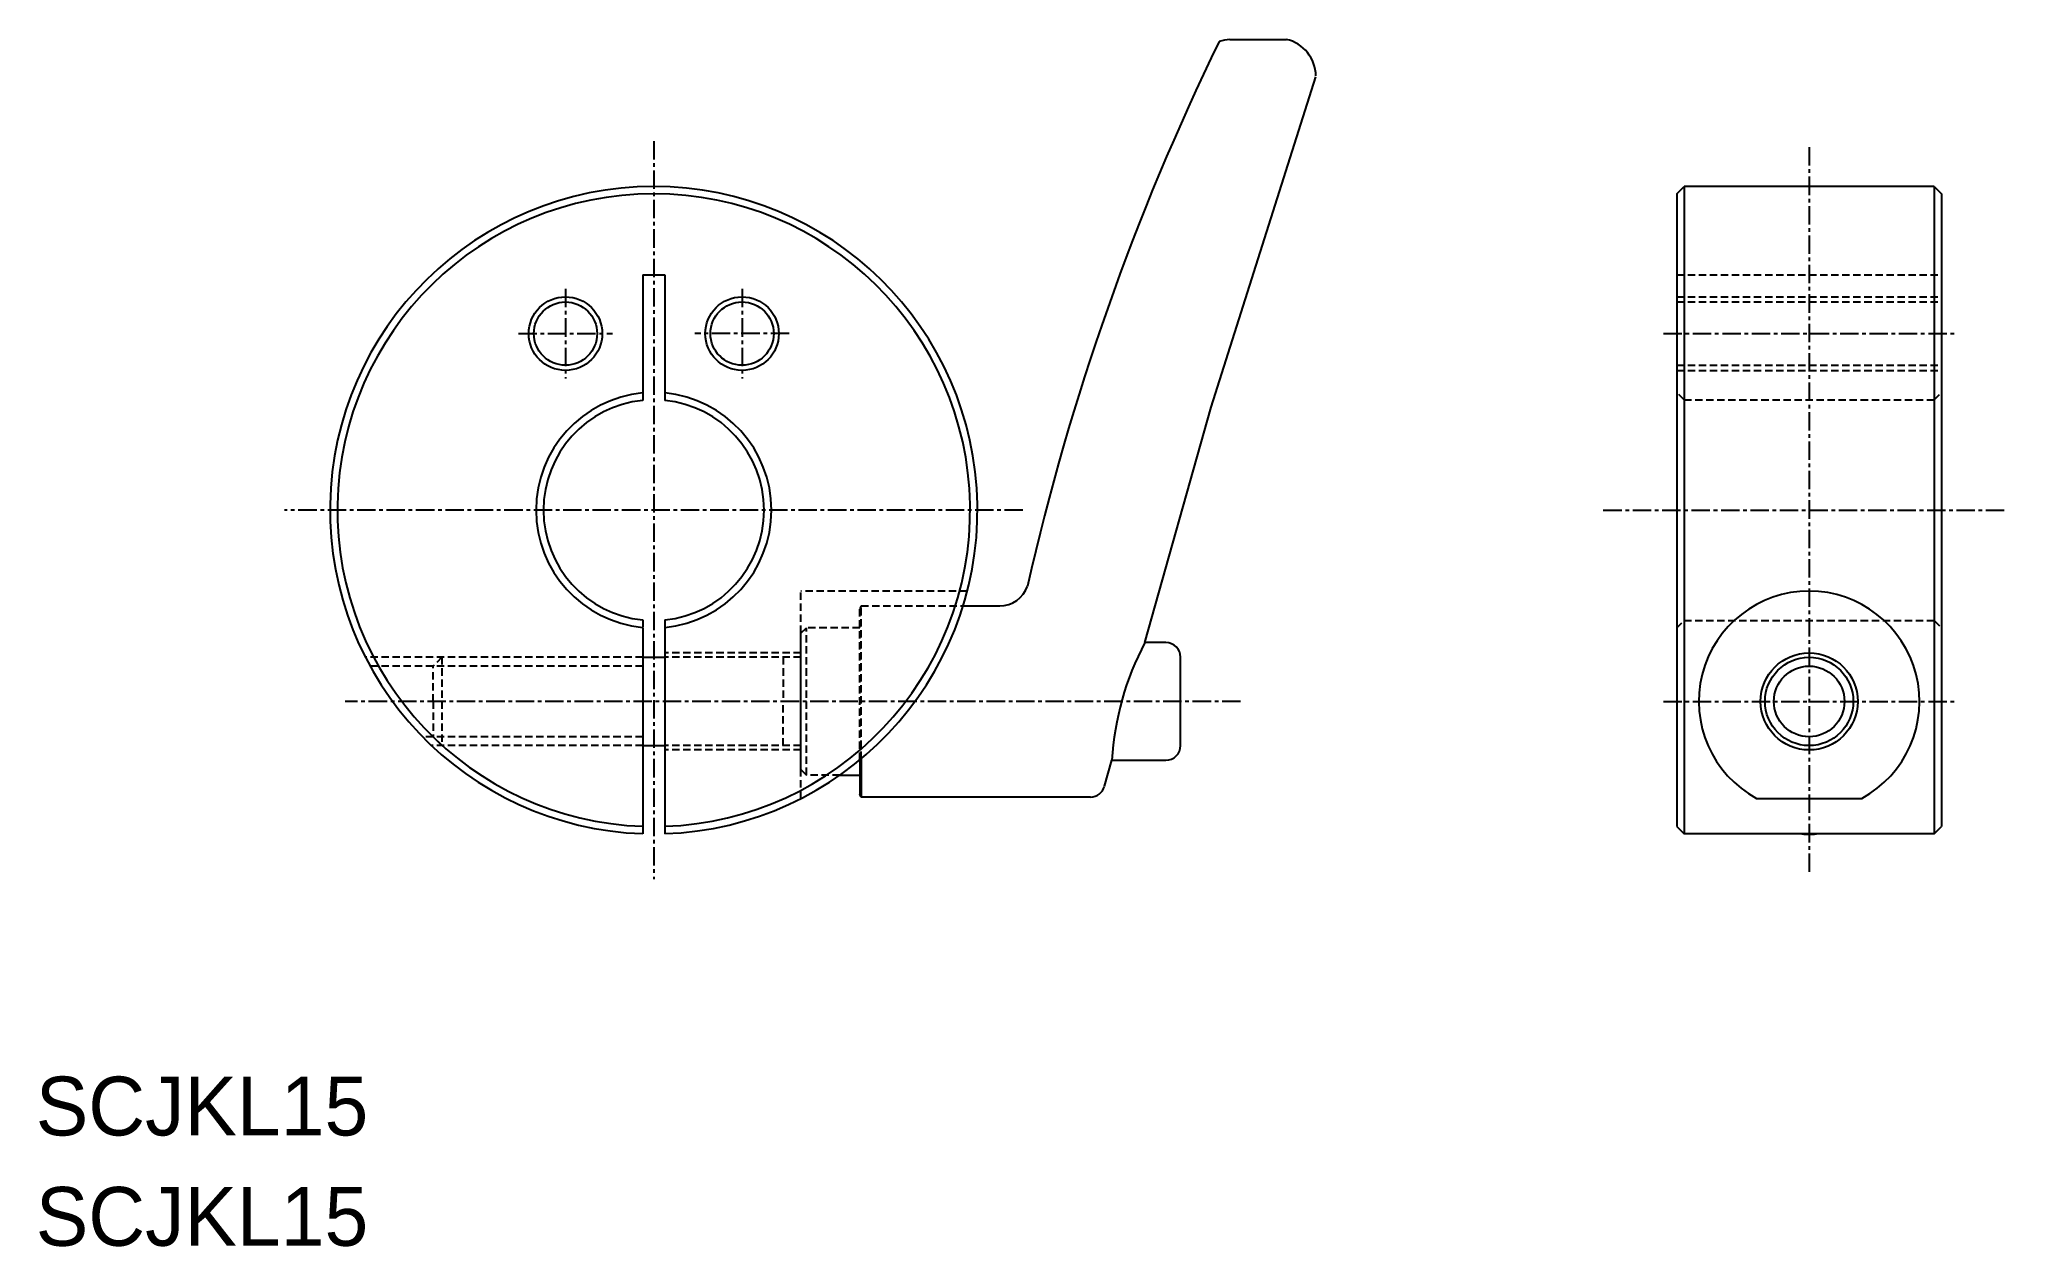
# Model space of a CAD drawing. Extents: x 10 to 144, y 10 to 92.
import ezdxf

# ---------------------------------------------------------------- set-up
doc = ezdxf.new("R2010")
doc.units = 0
doc.linetypes.add('CENTER', pattern=[2, 1.25, -0.25, 0.25, -0.25])
doc.linetypes.add('DASHED', pattern=[0.75, 0.5, -0.25])
doc.layers.get('0').update_dxf_attribs({"linetype": 'CONTINUOUS'})
doc.layers.add('CENTER', color=1, linetype='CENTER')

msp = doc.modelspace()

# ---------------------------------------------------------------- linework, layer by layer
at = {"color": 7, "linetype": 'CONTINUOUS'}
for p, q in [((91.14, 92), (94.99, 92)), ((89.89, 67), (97, 89.46)), ((121.52, 81.5), (122.02, 82)), ((122.02, 82), (122.02, 38)), ((139.02, 82), (122.02, 82)), ((139.02, 82), (139.02, 38)), ((139.02, 82), (139.52, 81.5)), ((121.52, 81.5), (121.52, 38.5)), ((139.52, 81.5), (139.52, 38.5)), ((51.25, 76), (51.25, 67.46)), ((51.25, 76), (52.75, 76)), ((52.75, 76), (52.75, 67.46)), ((85.38, 51), (89.89, 67)), ((73.02, 53.5), (75.51, 53.5)), ((51.25, 52.54), (51.25, 52.04)), ((52.75, 52.54), (52.75, 38.01)), ((51.25, 52), (51.25, 38.01)), ((86.8, 51), (85.38, 51)), ((51.25, 50), (52.75, 50)), ((87.8, 44), (87.8, 50)), ((51.25, 44), (52.75, 44)), ((66, 43.03), (66, 40.7)), ((66.09, 43.1), (66.09, 40.5)), ((82.63, 41.23), (83.13, 43)), ((83.13, 43), (86.8, 43)), ((64.65, 42), (66, 42)), ((66.09, 40.5), (66, 40.7)), ((81.67, 40.5), (66.09, 40.5)), ((126.95, 40.4), (134.09, 40.4)), ((121.52, 38.5), (122.02, 38)), ((139.02, 38), (122.02, 38)), ((139.02, 38), (139.52, 38.5))]:
    msp.add_line(p, q, dxfattribs=at)
at = {"color": 3, "linetype": 'DASHED'}
for p, q in [((121.52, 76), (139.52, 76)), ((121.52, 74.5), (139.52, 74.5)), ((121.52, 74.15), (139.52, 74.15)), ((121.52, 69.85), (139.52, 69.85)), ((121.52, 69.5), (139.52, 69.5)), ((122.02, 67.5), (121.52, 68)), ((122.02, 67.5), (139.02, 67.5)), ((139.02, 67.5), (139.52, 68)), ((62, 40.4), (62, 54.5)), ((73.3, 54.5), (62, 54.5)), ((66.09, 53.5), (66, 53.3)), ((66.09, 43.1), (66.09, 53.5)), ((66.09, 53.5), (73.02, 53.5)), ((66, 43.03), (66, 53.3)), ((121.52, 52), (122.02, 52.5)), ((122.02, 52.5), (139.02, 52.5)), ((139.02, 52.5), (139.52, 52)), ((62, 51.63), (62.37, 52)), ((62, 42.37), (62, 51.63)), ((62.37, 42), (62.37, 52)), ((66, 52), (62.37, 52)), ((51.25, 50), (32.4, 50)), ((37.6, 50), (37, 49.4)), ((37.12, 50), (37.12, 50)), ((37.6, 50), (37.6, 44)), ((51.25, 50), (37.6, 50)), ((62, 50.3), (52.75, 50.3)), ((62, 50), (52.75, 50)), ((60.8, 50), (60.8, 47)), ((51.25, 49.4), (32.72, 49.4)), ((37, 47), (37, 49.4)), ((37, 47), (37, 44.6)), ((60.8, 44), (60.8, 47)), ((51.25, 44.6), (36.29, 44.6)), ((37.6, 44), (37, 44.6)), ((51.25, 44), (36.9, 44)), ((51.25, 44), (37.6, 44)), ((62, 44), (52.75, 44)), ((62, 43.7), (52.75, 43.7)), ((62, 42.37), (62.37, 42)), ((64.65, 42), (62.37, 42))]:
    msp.add_line(p, q, dxfattribs=at)
at = {"color": 3, "linetype": 'CONTINUOUS'}
for centre, radius in [((46, 72), 2.5), ((58, 72), 2.5), ((130.52, 47), 3)]:
    msp.add_circle(centre, radius, dxfattribs=at)
at = {"color": 7, "linetype": 'CONTINUOUS'}
for centre, radius in [((46, 72), 2.15), ((58, 72), 2.15), ((130.52, 47), 3.3), ((130.52, 47), 2.4)]:
    msp.add_circle(centre, radius, dxfattribs=at)
for centre, radius, start, end in [((244.43, 16.85), 171.3, 154.0311, 167.1877), ((91.95, 86.05), 6, 97.7241, 104.6825), ((94.42, 89.48), 2.58, 0.7205, 77.3683), ((52, 60), 22, 271.9536, 268.0464), ((52, 60), 21.5, 271.9991, 268.0009), ((52, 60), 8, 95.3794, 264.6206), ((52, 60), 7.5, 95.7392, 264.2608), ((52, 60), 8, 275.3794, 84.6206), ((52, 60), 7.5, 275.7392, 84.2608), ((75.51, 55.5), 2, 270, 340.621), ((130.52, 47), 7.5, 298.4232, 241.5768), ((102.81, 41.78), 19.72, 152.1114, 176.4391), ((86.8, 50), 1, 0, 90), ((86.8, 44), 1, 270, 0), ((81.67, 41.5), 1, 270, 344.2753), ((130.52, 45.48), 7.5, 266.2476, 273.7524)]:
    msp.add_arc(centre, radius, start, end, dxfattribs=at)
at = {"layer": 'CENTER', "color": 1, "linetype": 'CENTER'}
for p, q in [((52, 85.09), (52, 34.91)), ((130.52, 84.67), (130.52, 35.39)), ((46, 75.04), (46, 68.96)), ((58, 75.04), (58, 68.96)), ((42.8, 72), (49.2, 72)), ((61.2, 72), (54.8, 72)), ((120.62, 72), (140.42, 72)), ((77.09, 60), (26.91, 60)), ((116.53, 60), (143.94, 60)), ((91.87, 47), (31.02, 47)), ((120.62, 47), (140.42, 47))]:
    msp.add_line(p, q, dxfattribs=at)

# ---------------------------------------------------------------- texts
at = {"color": 7, "linetype": 'CONTINUOUS'}
for p in [(10, 17.5), (10, 10)]:
    msp.add_text('SCJKL15', height=4, dxfattribs=at).set_placement(p)

doc.saveas('drawing.dxf')
